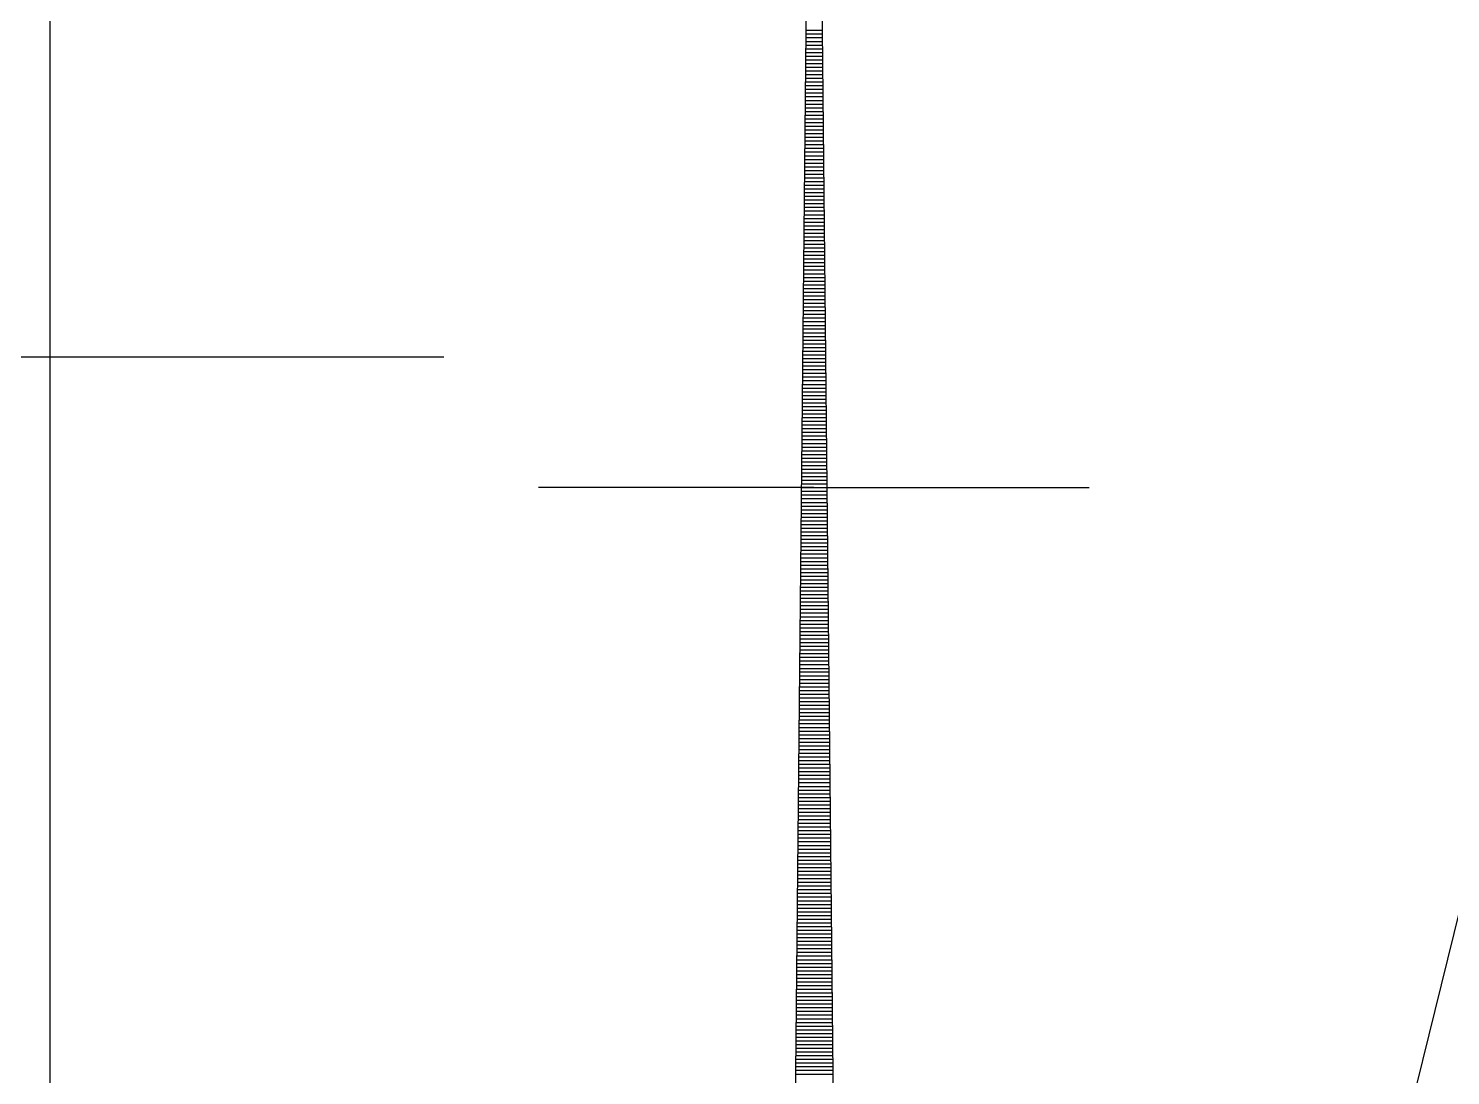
# Model space of a CAD drawing. Extents: x 271 to 16033, y -55852 to 2525.
# Drawn here: x 15995.526 to 15997.785, y -55779.501 to -55777.837 of the extents above; entities that cross this region are included whole.
import ezdxf

# ---------------------------------------------------------------- set-up
doc = ezdxf.new("R2010")
doc.units = 0
doc.header["$MEASUREMENT"] = 0
doc.layers.add('GUSH_MARM', color=173, linetype='Continuous')
doc.layers.add('TR_GILYON', color=7, linetype='Continuous')

# ---------------------------------------------------------------- blocks, each defined once
blk = doc.blocks.new('1BB389')
at = {"color": 7, "linetype": 'Continuous'}
for p, q in [((-20.699, -145.969), (-20.278, -145.969)), ((-20.703, -146.344), (-20.274, -146.344)), ((-20.702, -146.25), (-20.275, -146.25)), ((-20.701, -146.156), (-20.276, -146.156)), ((-20.7, -146.062), (-20.277, -146.062)), ((-20.707, -146.719), (-20.271, -146.719)), ((-20.706, -146.625), (-20.272, -146.625)), ((-20.705, -146.531), (-20.273, -146.531)), ((-20.704, -146.438), (-20.274, -146.438)), ((-20.71, -147.094), (-20.267, -147.094)), ((-20.709, -147), (-20.268, -147)), ((-20.708, -146.812), (-20.27, -146.812)), ((-20.708, -146.906), (-20.269, -146.906)), ((-20.714, -147.469), (-20.263, -147.469)), ((-20.713, -147.375), (-20.264, -147.375)), ((-20.712, -147.281), (-20.265, -147.281)), ((-20.711, -147.188), (-20.266, -147.188)), ((-20.718, -147.844), (-20.26, -147.844)), ((-20.717, -147.75), (-20.26, -147.75)), ((-20.716, -147.656), (-20.261, -147.656)), ((-20.715, -147.562), (-20.262, -147.562)), ((-20.721, -148.125), (-20.257, -148.125)), ((-20.72, -148.031), (-20.258, -148.031)), ((-20.719, -147.938), (-20.259, -147.938)), ((-20.724, -148.5), (-20.253, -148.5)), ((-20.723, -148.312), (-20.255, -148.312)), ((-20.723, -148.406), (-20.254, -148.406)), ((-20.722, -148.219), (-20.256, -148.219)), ((-20.728, -148.875), (-20.249, -148.875)), ((-20.727, -148.781), (-20.25, -148.781)), ((-20.726, -148.688), (-20.251, -148.688)), ((-20.725, -148.594), (-20.252, -148.594)), ((-20.732, -149.25), (-20.245, -149.25)), ((-20.731, -149.156), (-20.246, -149.156)), ((-20.73, -149.062), (-20.247, -149.062)), ((-20.729, -148.969), (-20.248, -148.969)), ((-20.736, -149.625), (-20.242, -149.625)), ((-20.735, -149.531), (-20.243, -149.531)), ((-20.734, -149.438), (-20.244, -149.438)), ((-20.733, -149.344), (-20.245, -149.344)), ((-20.739, -150), (-20.238, -150)), ((-20.738, -149.812), (-20.24, -149.812)), ((-20.738, -149.906), (-20.239, -149.906)), ((-20.737, -149.719), (-20.241, -149.719)), ((-20.742, -150.281), (-20.235, -150.281)), ((-20.741, -150.188), (-20.236, -150.188)), ((-20.74, -150.094), (-20.237, -150.094)), ((-20.746, -150.656), (-20.231, -150.656)), ((-20.745, -150.562), (-20.232, -150.562)), ((-20.744, -150.469), (-20.233, -150.469)), ((-20.743, -150.375), (-20.234, -150.375)), ((-20.75, -151.031), (-20.228, -151.031)), ((-20.749, -150.938), (-20.229, -150.938)), ((-20.748, -150.844), (-20.23, -150.844)), ((-20.747, -150.75), (-20.23, -150.75)), ((-20.753, -151.406), (-20.224, -151.406)), ((-20.752, -151.219), (-20.226, -151.219)), ((-20.752, -151.312), (-20.225, -151.312)), ((-20.751, -151.125), (-20.227, -151.125)), ((-20.757, -151.781), (-20.22, -151.781)), ((-20.756, -151.688), (-20.221, -151.688)), ((-20.755, -151.594), (-20.222, -151.594)), ((-20.754, -151.5), (-20.223, -151.5)), ((-20.761, -152.156), (-20.216, -152.156)), ((-20.76, -152.062), (-20.217, -152.062)), ((-20.759, -151.969), (-20.218, -151.969)), ((-20.758, -151.875), (-20.219, -151.875)), ((-20.765, -152.531), (-20.213, -152.531)), ((-20.764, -152.438), (-20.214, -152.438)), ((-20.763, -152.344), (-20.215, -152.344)), ((-20.762, -152.25), (-20.216, -152.25)), ((-20.767, -152.719), (-20.211, -152.719)), ((-20.767, -152.812), (-20.21, -152.812)), ((-20.766, -152.625), (-20.212, -152.625)), ((-20.771, -153.188), (-20.206, -153.188)), ((-20.77, -153.094), (-20.207, -153.094)), ((-20.769, -153), (-20.208, -153)), ((-20.768, -152.906), (-20.209, -152.906)), ((-20.775, -153.562), (-20.202, -153.562)), ((-20.774, -153.469), (-20.203, -153.469)), ((-20.773, -153.375), (-20.204, -153.375)), ((-20.772, -153.281), (-20.205, -153.281)), ((-20.779, -153.938), (-20.199, -153.938)), ((-20.778, -153.844), (-20.2, -153.844)), ((-20.777, -153.75), (-20.201, -153.75)), ((-20.776, -153.656), (-20.201, -153.656)), ((-20.782, -154.312), (-20.195, -154.312)), ((-20.781, -154.125), (-20.197, -154.125)), ((-20.781, -154.219), (-20.196, -154.219)), ((-20.78, -154.031), (-20.198, -154.031)), ((-20.786, -154.688), (-20.191, -154.688)), ((-20.785, -154.594), (-20.192, -154.594)), ((-20.784, -154.5), (-20.193, -154.5)), ((-20.783, -154.406), (-20.194, -154.406)), ((-20.79, -155.062), (-20.187, -155.062)), ((-20.789, -154.969), (-20.188, -154.969)), ((-20.788, -154.875), (-20.189, -154.875)), ((-20.787, -154.781), (-20.19, -154.781)), ((-20.793, -155.344), (-20.185, -155.344)), ((-20.792, -155.25), (-20.186, -155.25)), ((-20.791, -155.156), (-20.187, -155.156)), ((-20.796, -155.625), (-20.182, -155.625)), ((-20.796, -155.719), (-20.181, -155.719)), ((-20.795, -155.531), (-20.183, -155.531)), ((-20.794, -155.438), (-20.184, -155.438)), ((-20.8, -156.094), (-20.177, -156.094)), ((-20.799, -156), (-20.178, -156)), ((-20.798, -155.906), (-20.179, -155.906)), ((-20.797, -155.812), (-20.18, -155.812)), ((-20.804, -156.469), (-20.173, -156.469)), ((-20.803, -156.375), (-20.174, -156.375)), ((-20.802, -156.281), (-20.175, -156.281)), ((-20.801, -156.188), (-20.176, -156.188)), ((-20.808, -156.844), (-20.17, -156.844)), ((-20.807, -156.75), (-20.171, -156.75)), ((-20.806, -156.656), (-20.172, -156.656)), ((-20.805, -156.562), (-20.172, -156.562)), ((-20.811, -157.125), (-20.167, -157.125)), ((-20.811, -157.219), (-20.166, -157.219)), ((-20.81, -157.031), (-20.168, -157.031)), ((-20.809, -156.938), (-20.169, -156.938)), ((-20.815, -157.594), (-20.162, -157.594)), ((-20.814, -157.5), (-20.163, -157.5)), ((-20.813, -157.406), (-20.164, -157.406)), ((-20.812, -157.312), (-20.165, -157.312)), ((-20.818, -157.875), (-20.159, -157.875)), ((-20.817, -157.781), (-20.16, -157.781)), ((-20.816, -157.688), (-20.161, -157.688)), ((-20.822, -158.25), (-20.156, -158.25)), ((-20.821, -158.156), (-20.157, -158.156)), ((-20.82, -158.062), (-20.158, -158.062)), ((-20.819, -157.969), (-20.158, -157.969)), ((-20.825, -158.531), (-20.153, -158.531)), ((-20.825, -158.625), (-20.152, -158.625)), ((-20.824, -158.438), (-20.154, -158.438)), ((-20.823, -158.344), (-20.155, -158.344)), ((-20.829, -159), (-20.148, -159)), ((-20.828, -158.906), (-20.149, -158.906)), ((-20.827, -158.812), (-20.15, -158.812)), ((-20.826, -158.719), (-20.151, -158.719)), ((-20.833, -159.375), (-20.144, -159.375)), ((-20.832, -159.281), (-20.145, -159.281)), ((-20.831, -159.188), (-20.146, -159.188)), ((-20.83, -159.094), (-20.147, -159.094)), ((-20.837, -159.75), (-20.141, -159.75)), ((-20.836, -159.656), (-20.142, -159.656)), ((-20.835, -159.562), (-20.143, -159.562)), ((-20.834, -159.469), (-20.143, -159.469)), ((-20.84, -160.031), (-20.138, -160.031)), ((-20.84, -160.125), (-20.137, -160.125)), ((-20.839, -159.938), (-20.139, -159.938)), ((-20.838, -159.844), (-20.14, -159.844)), ((-20.843, -160.406), (-20.134, -160.406)), ((-20.842, -160.312), (-20.135, -160.312)), ((-20.841, -160.219), (-20.136, -160.219)), ((-20.847, -160.781), (-20.13, -160.781)), ((-20.846, -160.688), (-20.131, -160.688)), ((-20.845, -160.594), (-20.132, -160.594)), ((-20.844, -160.5), (-20.133, -160.5)), ((-20.851, -161.156), (-20.127, -161.156)), ((-20.85, -161.062), (-20.128, -161.062)), ((-20.849, -160.969), (-20.129, -160.969)), ((-20.848, -160.875), (-20.129, -160.875)), ((-20.854, -161.438), (-20.124, -161.438)), ((-20.854, -161.531), (-20.123, -161.531)), ((-20.853, -161.344), (-20.125, -161.344)), ((-20.852, -161.25), (-20.126, -161.25)), ((-20.858, -161.906), (-20.119, -161.906)), ((-20.857, -161.812), (-20.12, -161.812)), ((-20.856, -161.719), (-20.121, -161.719)), ((-20.855, -161.625), (-20.122, -161.625)), ((-20.862, -162.281), (-20.115, -162.281)), ((-20.861, -162.188), (-20.116, -162.188)), ((-20.86, -162.094), (-20.117, -162.094)), ((-20.859, -162), (-20.118, -162)), ((-20.866, -162.656), (-20.112, -162.656)), ((-20.865, -162.562), (-20.113, -162.562)), ((-20.864, -162.469), (-20.114, -162.469)), ((-20.863, -162.375), (-20.114, -162.375)), ((-20.869, -162.938), (-20.109, -162.938)), ((-20.868, -162.844), (-20.11, -162.844)), ((-20.867, -162.75), (-20.111, -162.75)), ((-20.872, -163.312), (-20.105, -163.312)), ((-20.871, -163.219), (-20.106, -163.219)), ((-20.87, -163.125), (-20.107, -163.125)), ((-20.869, -163.031), (-20.108, -163.031)), ((-20.876, -163.688), (-20.101, -163.688)), ((-20.875, -163.594), (-20.102, -163.594)), ((-20.874, -163.5), (-20.103, -163.5)), ((-20.873, -163.406), (-20.104, -163.406)), ((-20.88, -164.062), (-20.098, -164.062)), ((-20.879, -163.969), (-20.099, -163.969)), ((-20.878, -163.875), (-20.1, -163.875)), ((-20.877, -163.781), (-20.1, -163.781)), ((-20.884, -164.438), (-20.094, -164.438)), ((-20.883, -164.344), (-20.095, -164.344)), ((-20.882, -164.25), (-20.096, -164.25)), ((-20.881, -164.156), (-20.097, -164.156)), ((-20.887, -164.812), (-20.09, -164.812)), ((-20.886, -164.719), (-20.091, -164.719)), ((-20.885, -164.625), (-20.092, -164.625)), ((-20.884, -164.531), (-20.093, -164.531)), ((-20.891, -165.188), (-20.086, -165.188)), ((-20.89, -165.094), (-20.087, -165.094)), ((-20.889, -165), (-20.088, -165)), ((-20.888, -164.906), (-20.089, -164.906)), ((-20.894, -165.469), (-20.084, -165.469)), ((-20.893, -165.375), (-20.085, -165.375)), ((-20.892, -165.281), (-20.085, -165.281)), ((-20.898, -165.844), (-20.08, -165.844)), ((-20.897, -165.75), (-20.081, -165.75)), ((-20.896, -165.656), (-20.082, -165.656)), ((-20.895, -165.562), (-20.083, -165.562)), ((-20.901, -166.219), (-20.076, -166.219)), ((-20.9, -166.125), (-20.077, -166.125)), ((-20.899, -166.031), (-20.078, -166.031)), ((-20.898, -165.938), (-20.079, -165.938)), ((-20.905, -166.594), (-20.072, -166.594)), ((-20.904, -166.5), (-20.073, -166.5)), ((-20.903, -166.406), (-20.074, -166.406)), ((-20.902, -166.312), (-20.075, -166.312)), ((-20.909, -166.969), (-20.069, -166.969)), ((-20.908, -166.875), (-20.07, -166.875)), ((-20.907, -166.781), (-20.071, -166.781)), ((-20.906, -166.688), (-20.071, -166.688)), ((-20.913, -167.344), (-20.065, -167.344)), ((-20.912, -167.25), (-20.066, -167.25)), ((-20.911, -167.156), (-20.067, -167.156)), ((-20.91, -167.062), (-20.068, -167.062)), ((-20.916, -167.719), (-20.061, -167.719)), ((-20.915, -167.625), (-20.062, -167.625)), ((-20.914, -167.531), (-20.063, -167.531)), ((-20.913, -167.438), (-20.064, -167.438)), ((-20.919, -168), (-20.058, -168)), ((-20.918, -167.906), (-20.059, -167.906)), ((-20.917, -167.812), (-20.06, -167.812)), ((-20.923, -168.375), (-20.055, -168.375)), ((-20.922, -168.281), (-20.056, -168.281)), ((-20.921, -168.188), (-20.056, -168.188)), ((-20.92, -168.094), (-20.057, -168.094)), ((-20.927, -168.75), (-20.051, -168.75)), ((-20.926, -168.656), (-20.052, -168.656)), ((-20.925, -168.562), (-20.053, -168.562)), ((-20.924, -168.469), (-20.054, -168.469)), ((-20.93, -169.125), (-20.047, -169.125)), ((-20.929, -169.031), (-20.048, -169.031)), ((-20.928, -168.938), (-20.049, -168.938)), ((-20.927, -168.844), (-20.05, -168.844)), ((-20.934, -169.5), (-20.043, -169.5)), ((-20.933, -169.406), (-20.044, -169.406)), ((-20.932, -169.312), (-20.045, -169.312)), ((-20.931, -169.219), (-20.046, -169.219)), ((-20.938, -169.875), (-20.04, -169.875)), ((-20.937, -169.781), (-20.041, -169.781)), ((-20.936, -169.688), (-20.042, -169.688)), ((-20.935, -169.594), (-20.042, -169.594)), ((-20.942, -170.25), (-20.036, -170.25)), ((-20.941, -170.156), (-20.037, -170.156)), ((-20.94, -170.062), (-20.038, -170.062)), ((-20.939, -169.969), (-20.039, -169.969)), ((-20.944, -170.531), (-20.033, -170.531)), ((-20.943, -170.438), (-20.034, -170.438)), ((-20.942, -170.344), (-20.035, -170.344)), ((-20.948, -170.906), (-20.029, -170.906)), ((-20.947, -170.812), (-20.03, -170.812)), ((-20.946, -170.719), (-20.031, -170.719)), ((-20.945, -170.625), (-20.032, -170.625)), ((-20.952, -171.281), (-20.026, -171.281)), ((-20.951, -171.188), (-20.027, -171.188)), ((-20.95, -171.094), (-20.027, -171.094)), ((-20.949, -171), (-20.028, -171)), ((-20.956, -171.656), (-20.022, -171.656)), ((-20.955, -171.562), (-20.023, -171.562)), ((-20.954, -171.469), (-20.024, -171.469)), ((-20.953, -171.375), (-20.025, -171.375)), ((-20.959, -172.031), (-20.018, -172.031)), ((-20.958, -171.938), (-20.019, -171.938)), ((-20.957, -171.75), (-20.021, -171.75)), ((-20.957, -171.844), (-20.02, -171.844)), ((-20.963, -172.406), (-20.014, -172.406)), ((-20.962, -172.312), (-20.015, -172.312)), ((-20.961, -172.219), (-20.016, -172.219)), ((-20.96, -172.125), (-20.017, -172.125)), ((-20.964, -172.5), (-20.013, -172.5))]:
    blk.add_line(p, q, dxfattribs=at)

msp = doc.modelspace()

# ---------------------------------------------------------------- linework, layer by layer
at = {"color": 250, "linetype": 'Continuous', "ltscale": 0.01, "elevation": 1172.19571}
msp.add_lwpolyline([(15995.5603, -55776.17533), (16022.11495, -55776.17533), (16022.11495, -55795.05713), (15995.5603, -55795.05713)], close=True, dxfattribs=at)
at = {"layer": 'GUSH_MARM', "color": 250, "linetype": 'Continuous', "ltscale": 0.0625}
for p, q in [((15996.71159, -55782.78398, 1172.19571), (15996.77394, -55776.53734, 1172.19571)), ((15996.83659, -55782.78398, 1172.19571), (15996.77425, -55776.53734, 1172.19571)), ((15996.77335, -55778.56622, 1172.19571), (15996.33585, -55778.56622, 1172.19571)), ((15996.77335, -55778.56622, 1172.19571), (15997.21085, -55778.56622, 1172.19571))]:
    msp.add_line(p, q, dxfattribs=at)
at = {"layer": 'GUSH_MARM', "color": 175, "linetype": 'Continuous', "ltscale": 0.01, "elevation": 1172.19571}
msp.add_lwpolyline([(16003.88128, -55779.08156), (16003.76888, -55778.83033), (16002.61863, -55776.64346), (16001.90622, -55776.26841), (16001.1437, -55776.26841), (15999.59361, -55776.53035), (15998.95613, -55776.95502), (15998.45605, -55777.54243), (15997.99368, -55778.17945), (15997.86864, -55778.95533), (15997.68113, -55779.71735), (15997.46852, -55782.09272), (15997.35616, -55782.94208), (15997.28102, -55783.76761), (15997.21849, -55784.52963), (15997.21849, -55785.30557), (15997.14357, -55786.15488), (15997.08193, -55786.40144)], dxfattribs=at)
at = {"layer": 'TR_GILYON', "color": 250, "linetype": 'Continuous', "ltscale": 0.01}
for p, q in [((15994.3103, -55778.35881, 1172.19571), (15995.5603, -55778.35881, 1172.19571)), ((15995.5603, -55778.35881, 1172.19571), (15996.1853, -55778.35881, 1172.19571))]:
    msp.add_line(p, q, dxfattribs=at)

# ---------------------------------------------------------------- block references
at = {"layer": 'GUSH_MARM', "color": 250, "linetype": 'Continuous', "ltscale": 0.004961, "xscale": 0.0625, "yscale": 0.0625, "zscale": 0.0625}
msp.add_blockref('1BB389', (15998.05464, -55768.71702, 1172.19571), dxfattribs=at)

doc.saveas('drawing.dxf')
